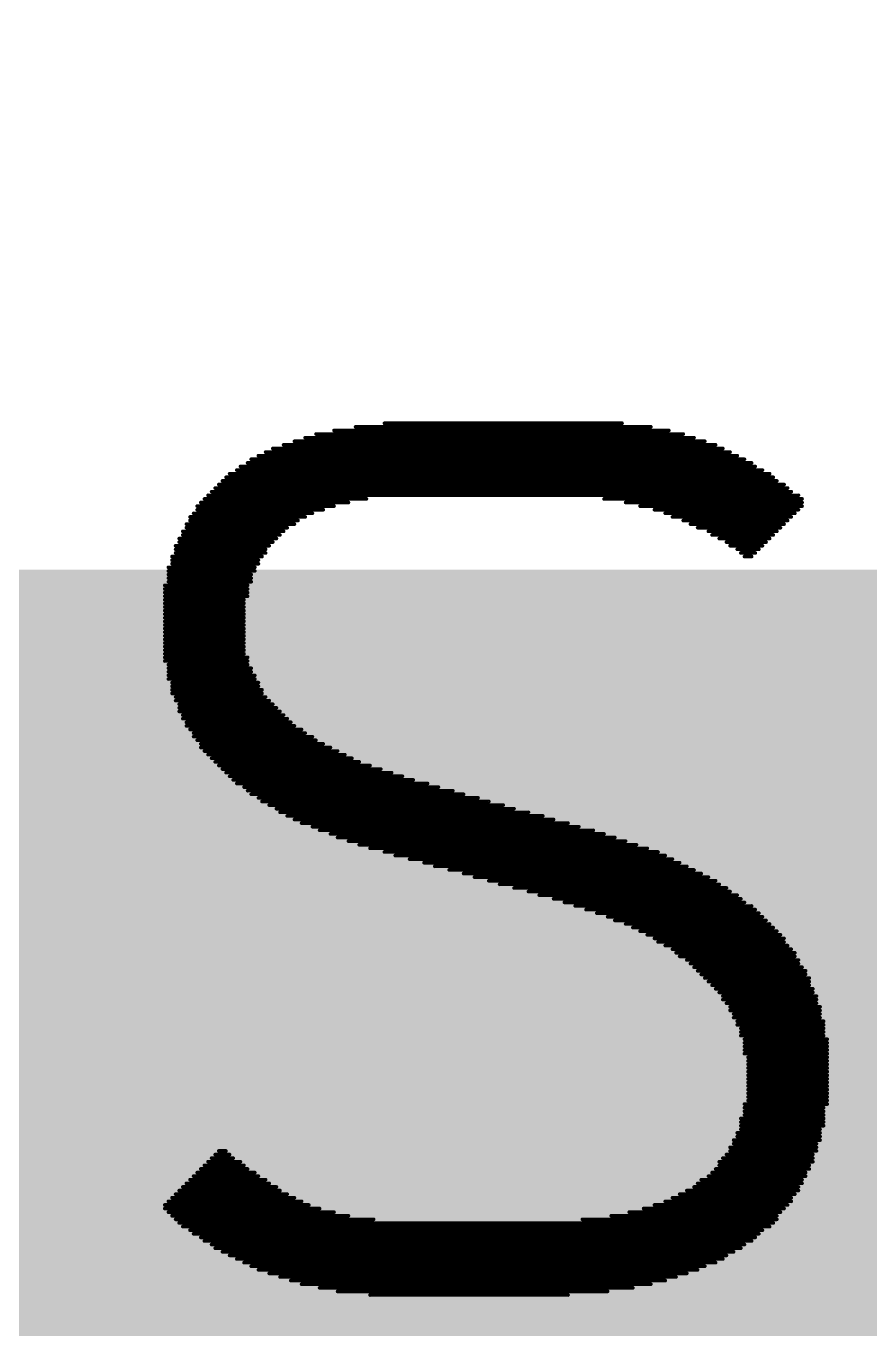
# Model space of a CAD drawing. Header units: millimetres. Extents: x 1.51 to 4.01, y 1.61 to 4.11.
# Drawn here: x 2.8484 to 2.9398, y 3.1715 to 3.3125 of the extents above; entities that cross this region are included whole.
import ezdxf

# ---------------------------------------------------------------- set-up
doc = ezdxf.new("R2010")
doc.units = ezdxf.units.MM
doc.header["$MEASUREMENT"] = 0
for name, color, linetype in [('BottomLayer', 5, 'Continuous'), ('InternalPlane1', 76, 'Continuous'), ('InternalPlane2', 16, 'Continuous'), ('Mechanical1', 6, 'Continuous'), ('Mechanical3', 76, 'Continuous'), ('TopLayer', 1, 'Continuous'), ('TopOverlay', 2, 'Continuous')]:
    doc.layers.add(name, color=color, linetype=linetype)

msp = doc.modelspace()

# ---------------------------------------------------------------- linework, layer by layer
at = {"layer": 'BottomLayer', "const_width": 0.05}
msp.add_lwpolyline([(2.95894, 3.98826, -0.315299), (3.88826, 3.05894)], format="xyb", dxfattribs=at)
at = {"layer": 'InternalPlane1', "const_width": 0.04}
msp.add_lwpolyline([(2.76, 4.09032, -0.414214), (3.99031, 2.86)], format="xyb", dxfattribs=at)
at = {"layer": 'InternalPlane2', "const_width": 0.04}
msp.add_lwpolyline([(2.76, 4.09032, -0.414214), (3.99031, 2.86)], format="xyb", dxfattribs=at)
at = {"layer": 'Mechanical1', "const_width": 0.01}
msp.add_lwpolyline([(3.99031, 2.86, 1), (1.52968, 2.86, 1)], format="xyb", close=True, dxfattribs=at)
at = {"layer": 'Mechanical3', "const_width": 0.03937}
msp.add_lwpolyline([(3.75606, 2.86, 1), (1.76394, 2.86, 1)], format="xyb", close=True, dxfattribs=at)
at = {"layer": 'TopLayer'}
msp.add_solid([(2.52378, 2.97811), (2.99622, 2.97811), (2.52378, 3.2537), (2.99622, 3.2537)], dxfattribs=at)
at = {"layer": 'TopOverlay', "const_width": 0.00039}
for points in [[(2.88719, 3.26954), (2.91293, 3.26954)], [(2.87978, 3.26837), (2.91956, 3.26837)], [(2.88173, 3.26876), (2.918, 3.26876)], [(2.88407, 3.26915), (2.91605, 3.26915)], [(2.8751, 3.26681), (2.92385, 3.26681)], [(2.87627, 3.2672), (2.92307, 3.2672)], [(2.87744, 3.26759), (2.9219, 3.26759)], [(2.87861, 3.26798), (2.92073, 3.26798)], [(2.87237, 3.26525), (2.92697, 3.26525)], [(2.87276, 3.26564), (2.92619, 3.26564)], [(2.87354, 3.26603), (2.92541, 3.26603)], [(2.87432, 3.26642), (2.92463, 3.26642)], [(2.87042, 3.26408), (2.92892, 3.26408)], [(2.8712, 3.26447), (2.92814, 3.26447)], [(2.87159, 3.26486), (2.92736, 3.26486)], [(2.86886, 3.26252), (2.93087, 3.26252)], [(2.86925, 3.26291), (2.93048, 3.26291)], [(2.86964, 3.2633), (2.9297, 3.2633)], [(2.87003, 3.26369), (2.92931, 3.26369)], [(2.86769, 3.26135), (2.88524, 3.26135)], [(2.86808, 3.26174), (2.93204, 3.26174)], [(2.86847, 3.26213), (2.93126, 3.26213)], [(2.91098, 3.26135), (2.93243, 3.26135)], [(2.86652, 3.25979), (2.87939, 3.25979)], [(2.86691, 3.26057), (2.88173, 3.26057)], [(2.86691, 3.26018), (2.88056, 3.26018)], [(2.8673, 3.26096), (2.88329, 3.26096)], [(2.91332, 3.26096), (2.93243, 3.26096)], [(2.91488, 3.26057), (2.93243, 3.26057)], [(2.91644, 3.26018), (2.93204, 3.26018)], [(2.91761, 3.25979), (2.93165, 3.25979)], [(2.86574, 3.25862), (2.87744, 3.25862)], [(2.86574, 3.25823), (2.87666, 3.25823)], [(2.86613, 3.2594), (2.87861, 3.2594)], [(2.86613, 3.25901), (2.87783, 3.25901)], [(2.91839, 3.2594), (2.93126, 3.2594)], [(2.91956, 3.25901), (2.93087, 3.25901)], [(2.92034, 3.25862), (2.93048, 3.25862)], [(2.92112, 3.25823), (2.93009, 3.25823)], [(2.86496, 3.25706), (2.87549, 3.25706)], [(2.86535, 3.25784), (2.87627, 3.25784)], [(2.86535, 3.25745), (2.87588, 3.25745)], [(2.92229, 3.25784), (2.9297, 3.25784)], [(2.92268, 3.25745), (2.92931, 3.25745)], [(2.92346, 3.25706), (2.92892, 3.25706)], [(2.86457, 3.25628), (2.87471, 3.25628)], [(2.86457, 3.25589), (2.87432, 3.25589)], [(2.86457, 3.2555), (2.87432, 3.2555)], [(2.86496, 3.25667), (2.8751, 3.25667)], [(2.92424, 3.25667), (2.92853, 3.25667)], [(2.92463, 3.25628), (2.92814, 3.25628)], [(2.92541, 3.25589), (2.92775, 3.25589)], [(2.9258, 3.2555), (2.92736, 3.2555)], [(2.86418, 3.25511), (2.87393, 3.25511)], [(2.86418, 3.25472), (2.87354, 3.25472)], [(2.86418, 3.25433), (2.87354, 3.25433)], [(2.92619, 3.25511), (2.92697, 3.25511)], [(2.86379, 3.25394), (2.87315, 3.25394)], [(2.86379, 3.25355), (2.87315, 3.25355)], [(2.86379, 3.25316), (2.87276, 3.25316)], [(2.86379, 3.25277), (2.87276, 3.25277)], [(2.8634, 3.25199), (2.87237, 3.25199)], [(2.8634, 3.2516), (2.87237, 3.2516)], [(2.8634, 3.25121), (2.87237, 3.25121)], [(2.86379, 3.25238), (2.87276, 3.25238)], [(2.8634, 3.25082), (2.87237, 3.25082)], [(2.8634, 3.25043), (2.87198, 3.25043)], [(2.8634, 3.25004), (2.87198, 3.25004)], [(2.8634, 3.24965), (2.87198, 3.24965)], [(2.8634, 3.24926), (2.87198, 3.24926)], [(2.8634, 3.24887), (2.87198, 3.24887)], [(2.8634, 3.24848), (2.87198, 3.24848)], [(2.8634, 3.24809), (2.87198, 3.24809)], [(2.8634, 3.2477), (2.87198, 3.2477)], [(2.8634, 3.24731), (2.87198, 3.24731)], [(2.8634, 3.24692), (2.87198, 3.24692)], [(2.8634, 3.24653), (2.87198, 3.24653)], [(2.8634, 3.24614), (2.87198, 3.24614)], [(2.8634, 3.24575), (2.87198, 3.24575)], [(2.8634, 3.24536), (2.87198, 3.24536)], [(2.8634, 3.24497), (2.87198, 3.24497)], [(2.8634, 3.24458), (2.87198, 3.24458)], [(2.8634, 3.24419), (2.87237, 3.24419)], [(2.8634, 3.2438), (2.87237, 3.2438)], [(2.86379, 3.24341), (2.87237, 3.24341)], [(2.86379, 3.24302), (2.87276, 3.24302)], [(2.86379, 3.24263), (2.87276, 3.24263)], [(2.86379, 3.24224), (2.87315, 3.24224)], [(2.86379, 3.24185), (2.87315, 3.24185)], [(2.86418, 3.24146), (2.87354, 3.24146)], [(2.86418, 3.24107), (2.87354, 3.24107)], [(2.86418, 3.24068), (2.87393, 3.24068)], [(2.86418, 3.24029), (2.87393, 3.24029)], [(2.86457, 3.2399), (2.87432, 3.2399)], [(2.86457, 3.23951), (2.87471, 3.23951)], [(2.86496, 3.23912), (2.8751, 3.23912)], [(2.86496, 3.23873), (2.87549, 3.23873)], [(2.86496, 3.23834), (2.87588, 3.23834)], [(2.86535, 3.23795), (2.87627, 3.23795)], [(2.86535, 3.23756), (2.87666, 3.23756)], [(2.86574, 3.23717), (2.87705, 3.23717)], [(2.86574, 3.23678), (2.87744, 3.23678)], [(2.86613, 3.23639), (2.87822, 3.23639)], [(2.86652, 3.236), (2.87861, 3.236)], [(2.86652, 3.23561), (2.87939, 3.23561)], [(2.86691, 3.23522), (2.87978, 3.23522)], [(2.8673, 3.23483), (2.88056, 3.23483)], [(2.8673, 3.23444), (2.88134, 3.23444)], [(2.86769, 3.23405), (2.88212, 3.23405)], [(2.86808, 3.23366), (2.8829, 3.23366)], [(2.86847, 3.23327), (2.88368, 3.23327)], [(2.86886, 3.23288), (2.88446, 3.23288)], [(2.86925, 3.23249), (2.88563, 3.23249)], [(2.86964, 3.2321), (2.8868, 3.2321)], [(2.87003, 3.23171), (2.88797, 3.23171)], [(2.87042, 3.23132), (2.88914, 3.23132)], [(2.87081, 3.23093), (2.89031, 3.23093)], [(2.8712, 3.23054), (2.89187, 3.23054)], [(2.87198, 3.23015), (2.89304, 3.23015)], [(2.87237, 3.22976), (2.8946, 3.22976)], [(2.87276, 3.22937), (2.89577, 3.22937)], [(2.87354, 3.22898), (2.89733, 3.22898)], [(2.87393, 3.22859), (2.8985, 3.22859)], [(2.87471, 3.2282), (2.90006, 3.2282)], [(2.87549, 3.22781), (2.90123, 3.22781)], [(2.87588, 3.22742), (2.90279, 3.22742)], [(2.87666, 3.22703), (2.90435, 3.22703)], [(2.87744, 3.22664), (2.90552, 3.22664)], [(2.87822, 3.22625), (2.90708, 3.22625)], [(2.87939, 3.22586), (2.90825, 3.22586)], [(2.88017, 3.22547), (2.90981, 3.22547)], [(2.88134, 3.22508), (2.91098, 3.22508)], [(2.88212, 3.22469), (2.91215, 3.22469)], [(2.88329, 3.2243), (2.91332, 3.2243)], [(2.88446, 3.22391), (2.91449, 3.22391)], [(2.88563, 3.22352), (2.91566, 3.22352)], [(2.88719, 3.22313), (2.91683, 3.22313)], [(2.88836, 3.22274), (2.91761, 3.22274)], [(2.88992, 3.22235), (2.91839, 3.22235)], [(2.89148, 3.22196), (2.91917, 3.22196)], [(2.89265, 3.22157), (2.91995, 3.22157)], [(2.89421, 3.22118), (2.92073, 3.22118)], [(2.89577, 3.22079), (2.92151, 3.22079)], [(2.89694, 3.2204), (2.92229, 3.2204)], [(2.8985, 3.22001), (2.92307, 3.22001)], [(2.89967, 3.21962), (2.92346, 3.21962)], [(2.90123, 3.21923), (2.92424, 3.21923)], [(2.90279, 3.21884), (2.92463, 3.21884)], [(2.90396, 3.21845), (2.92541, 3.21845)], [(2.90552, 3.21806), (2.9258, 3.21806)], [(2.90669, 3.21767), (2.92619, 3.21767)], [(2.90786, 3.21728), (2.92697, 3.21728)], [(2.90903, 3.21689), (2.92736, 3.21689)], [(2.9102, 3.2165), (2.92775, 3.2165)], [(2.91137, 3.21611), (2.92814, 3.21611)], [(2.91215, 3.21572), (2.92853, 3.21572)], [(2.91332, 3.21533), (2.92892, 3.21533)], [(2.9141, 3.21494), (2.92931, 3.21494)], [(2.91488, 3.21455), (2.9297, 3.21455)], [(2.91566, 3.21416), (2.93009, 3.21416)], [(2.91644, 3.21377), (2.93048, 3.21377)], [(2.91683, 3.21338), (2.93048, 3.21338)], [(2.91761, 3.21299), (2.93087, 3.21299)], [(2.91839, 3.2126), (2.93126, 3.2126)], [(2.91878, 3.21221), (2.93165, 3.21221)], [(2.91917, 3.21182), (2.93165, 3.21182)], [(2.91995, 3.21143), (2.93204, 3.21143)], [(2.92034, 3.21104), (2.93204, 3.21104)], [(2.92073, 3.21065), (2.93243, 3.21065)], [(2.92112, 3.21026), (2.93282, 3.21026)], [(2.92151, 3.20987), (2.93282, 3.20987)], [(2.9219, 3.20948), (2.93321, 3.20948)], [(2.92229, 3.20909), (2.93321, 3.20909)], [(2.92268, 3.2087), (2.93321, 3.2087)], [(2.92307, 3.20831), (2.9336, 3.20831)], [(2.92346, 3.20792), (2.9336, 3.20792)], [(2.92385, 3.20753), (2.93399, 3.20753)], [(2.92385, 3.20714), (2.93399, 3.20714)], [(2.92424, 3.20675), (2.93399, 3.20675)], [(2.92463, 3.20636), (2.93438, 3.20636)], [(2.92463, 3.20597), (2.93438, 3.20597)], [(2.92502, 3.20558), (2.93438, 3.20558)], [(2.92502, 3.20519), (2.93438, 3.20519)], [(2.92541, 3.2048), (2.93477, 3.2048)], [(2.92541, 3.20441), (2.93477, 3.20441)], [(2.9258, 3.20402), (2.93477, 3.20402)], [(2.9258, 3.20363), (2.93477, 3.20363)], [(2.9258, 3.20324), (2.93477, 3.20324)], [(2.92619, 3.20285), (2.93516, 3.20285)], [(2.92619, 3.20246), (2.93516, 3.20246)], [(2.92619, 3.20207), (2.93516, 3.20207)], [(2.92619, 3.20168), (2.93516, 3.20168)], [(2.92619, 3.20129), (2.93516, 3.20129)], [(2.92658, 3.2009), (2.93516, 3.2009)], [(2.92658, 3.20051), (2.93516, 3.20051)], [(2.92658, 3.20012), (2.93516, 3.20012)], [(2.92658, 3.19973), (2.93516, 3.19973)], [(2.92658, 3.19934), (2.93516, 3.19934)], [(2.92658, 3.19895), (2.93516, 3.19895)], [(2.92658, 3.19856), (2.93516, 3.19856)], [(2.92658, 3.19817), (2.93516, 3.19817)], [(2.92658, 3.19778), (2.93516, 3.19778)], [(2.92658, 3.19739), (2.93516, 3.19739)], [(2.92658, 3.197), (2.93516, 3.197)], [(2.92658, 3.19661), (2.93516, 3.19661)], [(2.92658, 3.19622), (2.93516, 3.19622)], [(2.92619, 3.19583), (2.93516, 3.19583)], [(2.92619, 3.19544), (2.93477, 3.19544)], [(2.92619, 3.19505), (2.93477, 3.19505)], [(2.9258, 3.19427), (2.93477, 3.19427)], [(2.9258, 3.19388), (2.93477, 3.19388)], [(2.9258, 3.19349), (2.93477, 3.19349)], [(2.92619, 3.19466), (2.93477, 3.19466)], [(2.92502, 3.19193), (2.93438, 3.19193)], [(2.92541, 3.19271), (2.93438, 3.19271)], [(2.92541, 3.19232), (2.93438, 3.19232)], [(2.9258, 3.1931), (2.93438, 3.1931)], [(2.86925, 3.19076), (2.87003, 3.19076)], [(2.92463, 3.19115), (2.93399, 3.19115)], [(2.92463, 3.19076), (2.93399, 3.19076)], [(2.92502, 3.19154), (2.93399, 3.19154)], [(2.86769, 3.1892), (2.87198, 3.1892)], [(2.86808, 3.18959), (2.87159, 3.18959)], [(2.86847, 3.18998), (2.87081, 3.18998)], [(2.86886, 3.19037), (2.87042, 3.19037)], [(2.92346, 3.18959), (2.9336, 3.18959)], [(2.92346, 3.1892), (2.93321, 3.1892)], [(2.92385, 3.18998), (2.9336, 3.18998)], [(2.92424, 3.19037), (2.9336, 3.19037)], [(2.86652, 3.18803), (2.87354, 3.18803)], [(2.86691, 3.18842), (2.87315, 3.18842)], [(2.8673, 3.18881), (2.87237, 3.18881)], [(2.92229, 3.18803), (2.93282, 3.18803)], [(2.92268, 3.18842), (2.93282, 3.18842)], [(2.92307, 3.18881), (2.93321, 3.18881)], [(2.86496, 3.18647), (2.87588, 3.18647)], [(2.86535, 3.18686), (2.87549, 3.18686)], [(2.86574, 3.18725), (2.87471, 3.18725)], [(2.86613, 3.18764), (2.87432, 3.18764)], [(2.91995, 3.18647), (2.93204, 3.18647)], [(2.92073, 3.18686), (2.93204, 3.18686)], [(2.92112, 3.18725), (2.93243, 3.18725)], [(2.92151, 3.18764), (2.93243, 3.18764)], [(2.8634, 3.18491), (2.879, 3.18491)], [(2.86379, 3.1853), (2.87822, 3.1853)], [(2.86418, 3.18569), (2.87744, 3.18569)], [(2.86457, 3.18608), (2.87666, 3.18608)], [(2.91644, 3.18491), (2.93087, 3.18491)], [(2.91761, 3.1853), (2.93126, 3.1853)], [(2.91839, 3.18569), (2.93126, 3.18569)], [(2.91917, 3.18608), (2.93165, 3.18608)], [(2.8634, 3.18452), (2.88017, 3.18452)], [(2.86379, 3.18413), (2.88173, 3.18413)], [(2.86418, 3.18374), (2.88329, 3.18374)], [(2.91176, 3.18374), (2.9297, 3.18374)], [(2.91371, 3.18413), (2.93009, 3.18413)], [(2.91527, 3.18452), (2.93048, 3.18452)], [(2.86457, 3.18335), (2.88602, 3.18335)], [(2.86496, 3.18296), (2.92931, 3.18296)], [(2.86535, 3.18257), (2.92892, 3.18257)], [(2.86613, 3.18218), (2.92814, 3.18218)], [(2.90864, 3.18335), (2.9297, 3.18335)], [(2.86652, 3.18179), (2.92775, 3.18179)], [(2.8673, 3.1814), (2.92736, 3.1814)], [(2.86769, 3.18101), (2.92697, 3.18101)], [(2.86847, 3.18062), (2.92619, 3.18062)], [(2.86886, 3.18023), (2.9258, 3.18023)], [(2.86964, 3.17984), (2.92502, 3.17984)], [(2.87042, 3.17945), (2.92424, 3.17945)], [(2.8712, 3.17906), (2.92385, 3.17906)], [(2.87198, 3.17867), (2.92307, 3.17867)], [(2.87276, 3.17828), (2.9219, 3.17828)], [(2.87354, 3.17789), (2.92112, 3.17789)], [(2.87471, 3.1775), (2.91995, 3.1775)], [(2.87588, 3.17711), (2.91878, 3.17711)], [(2.87705, 3.17672), (2.91761, 3.17672)], [(2.87822, 3.17633), (2.91605, 3.17633)], [(2.88017, 3.17594), (2.9141, 3.17594)], [(2.88212, 3.17555), (2.91137, 3.17555)], [(2.88563, 3.17516), (2.90708, 3.17516)]]:
    msp.add_lwpolyline(points, dxfattribs=at)
at = {"layer": 'TopOverlay', "const_width": 0.000195}
for points in [[(2.88709, 3.26954, 1), (2.88729, 3.26954, 1)], [(2.91283, 3.26954, 1), (2.91303, 3.26954, 1)], [(2.87968, 3.26837, 1), (2.87988, 3.26837, 1)], [(2.88163, 3.26876, 1), (2.88183, 3.26876, 1)], [(2.88397, 3.26915, 1), (2.88417, 3.26915, 1)], [(2.91595, 3.26915, 1), (2.91615, 3.26915, 1)], [(2.9179, 3.26876, 1), (2.9181, 3.26876, 1)], [(2.91946, 3.26837, 1), (2.91966, 3.26837, 1)], [(2.875, 3.26681, 1), (2.8752, 3.26681, 1)], [(2.87617, 3.2672, 1), (2.87637, 3.2672, 1)], [(2.87734, 3.26759, 1), (2.87754, 3.26759, 1)], [(2.87851, 3.26798, 1), (2.87871, 3.26798, 1)], [(2.92063, 3.26798, 1), (2.92083, 3.26798, 1)], [(2.9218, 3.26759, 1), (2.922, 3.26759, 1)], [(2.92297, 3.2672, 1), (2.92317, 3.2672, 1)], [(2.92375, 3.26681, 1), (2.92395, 3.26681, 1)], [(2.87227, 3.26525, 1), (2.87247, 3.26525, 1)], [(2.87266, 3.26564, 1), (2.87286, 3.26564, 1)], [(2.87344, 3.26603, 1), (2.87364, 3.26603, 1)], [(2.87422, 3.26642, 1), (2.87442, 3.26642, 1)], [(2.92453, 3.26642, 1), (2.92473, 3.26642, 1)], [(2.92531, 3.26603, 1), (2.92551, 3.26603, 1)], [(2.92609, 3.26564, 1), (2.92629, 3.26564, 1)], [(2.92687, 3.26525, 1), (2.92707, 3.26525, 1)], [(2.87032, 3.26408, 1), (2.87052, 3.26408, 1)], [(2.8711, 3.26447, 1), (2.8713, 3.26447, 1)], [(2.87149, 3.26486, 1), (2.87169, 3.26486, 1)], [(2.92726, 3.26486, 1), (2.92746, 3.26486, 1)], [(2.92804, 3.26447, 1), (2.92824, 3.26447, 1)], [(2.92882, 3.26408, 1), (2.92902, 3.26408, 1)], [(2.86876, 3.26252, 1), (2.86896, 3.26252, 1)], [(2.86915, 3.26291, 1), (2.86935, 3.26291, 1)], [(2.86954, 3.2633, 1), (2.86974, 3.2633, 1)], [(2.86993, 3.26369, 1), (2.87013, 3.26369, 1)], [(2.92921, 3.26369, 1), (2.92941, 3.26369, 1)], [(2.9296, 3.2633, 1), (2.9298, 3.2633, 1)], [(2.93038, 3.26291, 1), (2.93058, 3.26291, 1)], [(2.93077, 3.26252, 1), (2.93097, 3.26252, 1)], [(2.86759, 3.26135, 1), (2.86779, 3.26135, 1)], [(2.86798, 3.26174, 1), (2.86818, 3.26174, 1)], [(2.86837, 3.26213, 1), (2.86857, 3.26213, 1)], [(2.88514, 3.26135, 1), (2.88534, 3.26135, 1)], [(2.91088, 3.26135, 1), (2.91108, 3.26135, 1)], [(2.93116, 3.26213, 1), (2.93136, 3.26213, 1)], [(2.93194, 3.26174, 1), (2.93214, 3.26174, 1)], [(2.93233, 3.26135, 1), (2.93253, 3.26135, 1)], [(2.86642, 3.25979, 1), (2.86662, 3.25979, 1)], [(2.86681, 3.26057, 1), (2.86701, 3.26057, 1)], [(2.86681, 3.26018, 1), (2.86701, 3.26018, 1)], [(2.8672, 3.26096, 1), (2.8674, 3.26096, 1)], [(2.87929, 3.25979, 1), (2.87949, 3.25979, 1)], [(2.88046, 3.26018, 1), (2.88066, 3.26018, 1)], [(2.88163, 3.26057, 1), (2.88183, 3.26057, 1)], [(2.88319, 3.26096, 1), (2.88339, 3.26096, 1)], [(2.91322, 3.26096, 1), (2.91342, 3.26096, 1)], [(2.91478, 3.26057, 1), (2.91498, 3.26057, 1)], [(2.91634, 3.26018, 1), (2.91654, 3.26018, 1)], [(2.91751, 3.25979, 1), (2.91771, 3.25979, 1)], [(2.93155, 3.25979, 1), (2.93175, 3.25979, 1)], [(2.93194, 3.26018, 1), (2.93214, 3.26018, 1)], [(2.93233, 3.26096, 1), (2.93253, 3.26096, 1)], [(2.93233, 3.26057, 1), (2.93253, 3.26057, 1)], [(2.86564, 3.25862, 1), (2.86584, 3.25862, 1)], [(2.86564, 3.25823, 1), (2.86584, 3.25823, 1)], [(2.86603, 3.2594, 1), (2.86623, 3.2594, 1)], [(2.86603, 3.25901, 1), (2.86623, 3.25901, 1)], [(2.87656, 3.25823, 1), (2.87676, 3.25823, 1)], [(2.87734, 3.25862, 1), (2.87754, 3.25862, 1)], [(2.87773, 3.25901, 1), (2.87793, 3.25901, 1)], [(2.87851, 3.2594, 1), (2.87871, 3.2594, 1)], [(2.91829, 3.2594, 1), (2.91849, 3.2594, 1)], [(2.91946, 3.25901, 1), (2.91966, 3.25901, 1)], [(2.92024, 3.25862, 1), (2.92044, 3.25862, 1)], [(2.92102, 3.25823, 1), (2.92122, 3.25823, 1)], [(2.92999, 3.25823, 1), (2.93019, 3.25823, 1)], [(2.93038, 3.25862, 1), (2.93058, 3.25862, 1)], [(2.93077, 3.25901, 1), (2.93097, 3.25901, 1)], [(2.93116, 3.2594, 1), (2.93136, 3.2594, 1)], [(2.86486, 3.25706, 1), (2.86506, 3.25706, 1)], [(2.86525, 3.25784, 1), (2.86545, 3.25784, 1)], [(2.86525, 3.25745, 1), (2.86545, 3.25745, 1)], [(2.87539, 3.25706, 1), (2.87559, 3.25706, 1)], [(2.87578, 3.25745, 1), (2.87598, 3.25745, 1)], [(2.87617, 3.25784, 1), (2.87637, 3.25784, 1)], [(2.92219, 3.25784, 1), (2.92239, 3.25784, 1)], [(2.92258, 3.25745, 1), (2.92278, 3.25745, 1)], [(2.92336, 3.25706, 1), (2.92356, 3.25706, 1)], [(2.92882, 3.25706, 1), (2.92902, 3.25706, 1)], [(2.92921, 3.25745, 1), (2.92941, 3.25745, 1)], [(2.9296, 3.25784, 1), (2.9298, 3.25784, 1)], [(2.86447, 3.25628, 1), (2.86467, 3.25628, 1)], [(2.86447, 3.25589, 1), (2.86467, 3.25589, 1)], [(2.86447, 3.2555, 1), (2.86467, 3.2555, 1)], [(2.86486, 3.25667, 1), (2.86506, 3.25667, 1)], [(2.87422, 3.25589, 1), (2.87442, 3.25589, 1)], [(2.87422, 3.2555, 1), (2.87442, 3.2555, 1)], [(2.87461, 3.25628, 1), (2.87481, 3.25628, 1)], [(2.875, 3.25667, 1), (2.8752, 3.25667, 1)], [(2.92414, 3.25667, 1), (2.92434, 3.25667, 1)], [(2.92453, 3.25628, 1), (2.92473, 3.25628, 1)], [(2.92531, 3.25589, 1), (2.92551, 3.25589, 1)], [(2.9257, 3.2555, 1), (2.9259, 3.2555, 1)], [(2.92726, 3.2555, 1), (2.92746, 3.2555, 1)], [(2.92765, 3.25589, 1), (2.92785, 3.25589, 1)], [(2.92804, 3.25628, 1), (2.92824, 3.25628, 1)], [(2.92843, 3.25667, 1), (2.92863, 3.25667, 1)], [(2.86408, 3.25511, 1), (2.86428, 3.25511, 1)], [(2.86408, 3.25472, 1), (2.86428, 3.25472, 1)], [(2.86408, 3.25433, 1), (2.86428, 3.25433, 1)], [(2.87344, 3.25472, 1), (2.87364, 3.25472, 1)], [(2.87344, 3.25433, 1), (2.87364, 3.25433, 1)], [(2.87383, 3.25511, 1), (2.87403, 3.25511, 1)], [(2.92609, 3.25511, 1), (2.92629, 3.25511, 1)], [(2.92687, 3.25511, 1), (2.92707, 3.25511, 1)], [(2.86369, 3.25394, 1), (2.86389, 3.25394, 1)], [(2.86369, 3.25355, 1), (2.86389, 3.25355, 1)], [(2.86369, 3.25316, 1), (2.86389, 3.25316, 1)], [(2.86369, 3.25277, 1), (2.86389, 3.25277, 1)], [(2.87266, 3.25316, 1), (2.87286, 3.25316, 1)], [(2.87266, 3.25277, 1), (2.87286, 3.25277, 1)], [(2.87305, 3.25394, 1), (2.87325, 3.25394, 1)], [(2.87305, 3.25355, 1), (2.87325, 3.25355, 1)], [(2.8633, 3.25199, 1), (2.8635, 3.25199, 1)], [(2.8633, 3.2516, 1), (2.8635, 3.2516, 1)], [(2.8633, 3.25121, 1), (2.8635, 3.25121, 1)], [(2.86369, 3.25238, 1), (2.86389, 3.25238, 1)], [(2.87227, 3.25199, 1), (2.87247, 3.25199, 1)], [(2.87227, 3.2516, 1), (2.87247, 3.2516, 1)], [(2.87227, 3.25121, 1), (2.87247, 3.25121, 1)], [(2.87266, 3.25238, 1), (2.87286, 3.25238, 1)], [(2.8633, 3.25082, 1), (2.8635, 3.25082, 1)], [(2.8633, 3.25043, 1), (2.8635, 3.25043, 1)], [(2.8633, 3.25004, 1), (2.8635, 3.25004, 1)], [(2.87188, 3.25043, 1), (2.87208, 3.25043, 1)], [(2.87188, 3.25004, 1), (2.87208, 3.25004, 1)], [(2.87227, 3.25082, 1), (2.87247, 3.25082, 1)], [(2.8633, 3.24965, 1), (2.8635, 3.24965, 1)], [(2.8633, 3.24926, 1), (2.8635, 3.24926, 1)], [(2.8633, 3.24887, 1), (2.8635, 3.24887, 1)], [(2.8633, 3.24848, 1), (2.8635, 3.24848, 1)], [(2.87188, 3.24965, 1), (2.87208, 3.24965, 1)], [(2.87188, 3.24926, 1), (2.87208, 3.24926, 1)], [(2.87188, 3.24887, 1), (2.87208, 3.24887, 1)], [(2.87188, 3.24848, 1), (2.87208, 3.24848, 1)], [(2.8633, 3.24809, 1), (2.8635, 3.24809, 1)], [(2.8633, 3.2477, 1), (2.8635, 3.2477, 1)], [(2.8633, 3.24731, 1), (2.8635, 3.24731, 1)], [(2.8633, 3.24692, 1), (2.8635, 3.24692, 1)], [(2.87188, 3.24809, 1), (2.87208, 3.24809, 1)], [(2.87188, 3.2477, 1), (2.87208, 3.2477, 1)], [(2.87188, 3.24731, 1), (2.87208, 3.24731, 1)], [(2.87188, 3.24692, 1), (2.87208, 3.24692, 1)], [(2.8633, 3.24653, 1), (2.8635, 3.24653, 1)], [(2.8633, 3.24614, 1), (2.8635, 3.24614, 1)], [(2.8633, 3.24575, 1), (2.8635, 3.24575, 1)], [(2.87188, 3.24653, 1), (2.87208, 3.24653, 1)], [(2.87188, 3.24614, 1), (2.87208, 3.24614, 1)], [(2.87188, 3.24575, 1), (2.87208, 3.24575, 1)], [(2.8633, 3.24536, 1), (2.8635, 3.24536, 1)], [(2.8633, 3.24497, 1), (2.8635, 3.24497, 1)], [(2.8633, 3.24458, 1), (2.8635, 3.24458, 1)], [(2.8633, 3.24419, 1), (2.8635, 3.24419, 1)], [(2.87188, 3.24536, 1), (2.87208, 3.24536, 1)], [(2.87188, 3.24497, 1), (2.87208, 3.24497, 1)], [(2.87188, 3.24458, 1), (2.87208, 3.24458, 1)], [(2.87227, 3.24419, 1), (2.87247, 3.24419, 1)], [(2.8633, 3.2438, 1), (2.8635, 3.2438, 1)], [(2.86369, 3.24341, 1), (2.86389, 3.24341, 1)], [(2.86369, 3.24302, 1), (2.86389, 3.24302, 1)], [(2.87227, 3.2438, 1), (2.87247, 3.2438, 1)], [(2.87227, 3.24341, 1), (2.87247, 3.24341, 1)], [(2.87266, 3.24302, 1), (2.87286, 3.24302, 1)], [(2.86369, 3.24263, 1), (2.86389, 3.24263, 1)], [(2.86369, 3.24224, 1), (2.86389, 3.24224, 1)], [(2.86369, 3.24185, 1), (2.86389, 3.24185, 1)], [(2.86408, 3.24146, 1), (2.86428, 3.24146, 1)], [(2.87266, 3.24263, 1), (2.87286, 3.24263, 1)], [(2.87305, 3.24224, 1), (2.87325, 3.24224, 1)], [(2.87305, 3.24185, 1), (2.87325, 3.24185, 1)], [(2.87344, 3.24146, 1), (2.87364, 3.24146, 1)], [(2.86408, 3.24107, 1), (2.86428, 3.24107, 1)], [(2.86408, 3.24068, 1), (2.86428, 3.24068, 1)], [(2.86408, 3.24029, 1), (2.86428, 3.24029, 1)], [(2.86447, 3.2399, 1), (2.86467, 3.2399, 1)], [(2.87344, 3.24107, 1), (2.87364, 3.24107, 1)], [(2.87383, 3.24068, 1), (2.87403, 3.24068, 1)], [(2.87383, 3.24029, 1), (2.87403, 3.24029, 1)], [(2.87422, 3.2399, 1), (2.87442, 3.2399, 1)], [(2.86447, 3.23951, 1), (2.86467, 3.23951, 1)], [(2.86486, 3.23912, 1), (2.86506, 3.23912, 1)], [(2.86486, 3.23873, 1), (2.86506, 3.23873, 1)], [(2.87461, 3.23951, 1), (2.87481, 3.23951, 1)], [(2.875, 3.23912, 1), (2.8752, 3.23912, 1)], [(2.87539, 3.23873, 1), (2.87559, 3.23873, 1)], [(2.86486, 3.23834, 1), (2.86506, 3.23834, 1)], [(2.86525, 3.23795, 1), (2.86545, 3.23795, 1)], [(2.86525, 3.23756, 1), (2.86545, 3.23756, 1)], [(2.86564, 3.23717, 1), (2.86584, 3.23717, 1)], [(2.87578, 3.23834, 1), (2.87598, 3.23834, 1)], [(2.87617, 3.23795, 1), (2.87637, 3.23795, 1)], [(2.87656, 3.23756, 1), (2.87676, 3.23756, 1)], [(2.87695, 3.23717, 1), (2.87715, 3.23717, 1)], [(2.86564, 3.23678, 1), (2.86584, 3.23678, 1)], [(2.86603, 3.23639, 1), (2.86623, 3.23639, 1)], [(2.86642, 3.236, 1), (2.86662, 3.236, 1)], [(2.87734, 3.23678, 1), (2.87754, 3.23678, 1)], [(2.87812, 3.23639, 1), (2.87832, 3.23639, 1)], [(2.87851, 3.236, 1), (2.87871, 3.236, 1)], [(2.86642, 3.23561, 1), (2.86662, 3.23561, 1)], [(2.86681, 3.23522, 1), (2.86701, 3.23522, 1)], [(2.8672, 3.23483, 1), (2.8674, 3.23483, 1)], [(2.8672, 3.23444, 1), (2.8674, 3.23444, 1)], [(2.87929, 3.23561, 1), (2.87949, 3.23561, 1)], [(2.87968, 3.23522, 1), (2.87988, 3.23522, 1)], [(2.88046, 3.23483, 1), (2.88066, 3.23483, 1)], [(2.88124, 3.23444, 1), (2.88144, 3.23444, 1)], [(2.86759, 3.23405, 1), (2.86779, 3.23405, 1)], [(2.86798, 3.23366, 1), (2.86818, 3.23366, 1)], [(2.86837, 3.23327, 1), (2.86857, 3.23327, 1)], [(2.86876, 3.23288, 1), (2.86896, 3.23288, 1)], [(2.88202, 3.23405, 1), (2.88222, 3.23405, 1)], [(2.8828, 3.23366, 1), (2.883, 3.23366, 1)], [(2.88358, 3.23327, 1), (2.88378, 3.23327, 1)], [(2.88436, 3.23288, 1), (2.88456, 3.23288, 1)], [(2.86915, 3.23249, 1), (2.86935, 3.23249, 1)], [(2.86954, 3.2321, 1), (2.86974, 3.2321, 1)], [(2.86993, 3.23171, 1), (2.87013, 3.23171, 1)], [(2.88553, 3.23249, 1), (2.88573, 3.23249, 1)], [(2.8867, 3.2321, 1), (2.8869, 3.2321, 1)], [(2.88787, 3.23171, 1), (2.88807, 3.23171, 1)], [(2.87032, 3.23132, 1), (2.87052, 3.23132, 1)], [(2.87071, 3.23093, 1), (2.87091, 3.23093, 1)], [(2.8711, 3.23054, 1), (2.8713, 3.23054, 1)], [(2.87188, 3.23015, 1), (2.87208, 3.23015, 1)], [(2.88904, 3.23132, 1), (2.88924, 3.23132, 1)], [(2.89021, 3.23093, 1), (2.89041, 3.23093, 1)], [(2.89177, 3.23054, 1), (2.89197, 3.23054, 1)], [(2.89294, 3.23015, 1), (2.89314, 3.23015, 1)], [(2.87227, 3.22976, 1), (2.87247, 3.22976, 1)], [(2.87266, 3.22937, 1), (2.87286, 3.22937, 1)], [(2.87344, 3.22898, 1), (2.87364, 3.22898, 1)], [(2.87383, 3.22859, 1), (2.87403, 3.22859, 1)], [(2.8945, 3.22976, 1), (2.8947, 3.22976, 1)], [(2.89567, 3.22937, 1), (2.89587, 3.22937, 1)], [(2.89723, 3.22898, 1), (2.89743, 3.22898, 1)], [(2.8984, 3.22859, 1), (2.8986, 3.22859, 1)], [(2.87461, 3.2282, 1), (2.87481, 3.2282, 1)], [(2.87539, 3.22781, 1), (2.87559, 3.22781, 1)], [(2.87578, 3.22742, 1), (2.87598, 3.22742, 1)], [(2.89996, 3.2282, 1), (2.90016, 3.2282, 1)], [(2.90113, 3.22781, 1), (2.90133, 3.22781, 1)], [(2.90269, 3.22742, 1), (2.90289, 3.22742, 1)], [(2.87656, 3.22703, 1), (2.87676, 3.22703, 1)], [(2.87734, 3.22664, 1), (2.87754, 3.22664, 1)], [(2.87812, 3.22625, 1), (2.87832, 3.22625, 1)], [(2.87929, 3.22586, 1), (2.87949, 3.22586, 1)], [(2.90425, 3.22703, 1), (2.90445, 3.22703, 1)], [(2.90542, 3.22664, 1), (2.90562, 3.22664, 1)], [(2.90698, 3.22625, 1), (2.90718, 3.22625, 1)], [(2.90815, 3.22586, 1), (2.90835, 3.22586, 1)], [(2.88007, 3.22547, 1), (2.88027, 3.22547, 1)], [(2.88124, 3.22508, 1), (2.88144, 3.22508, 1)], [(2.88202, 3.22469, 1), (2.88222, 3.22469, 1)], [(2.90971, 3.22547, 1), (2.90991, 3.22547, 1)], [(2.91088, 3.22508, 1), (2.91108, 3.22508, 1)], [(2.91205, 3.22469, 1), (2.91225, 3.22469, 1)], [(2.88319, 3.2243, 1), (2.88339, 3.2243, 1)], [(2.88436, 3.22391, 1), (2.88456, 3.22391, 1)], [(2.88553, 3.22352, 1), (2.88573, 3.22352, 1)], [(2.88709, 3.22313, 1), (2.88729, 3.22313, 1)], [(2.91322, 3.2243, 1), (2.91342, 3.2243, 1)], [(2.91439, 3.22391, 1), (2.91459, 3.22391, 1)], [(2.91556, 3.22352, 1), (2.91576, 3.22352, 1)], [(2.91673, 3.22313, 1), (2.91693, 3.22313, 1)], [(2.88826, 3.22274, 1), (2.88846, 3.22274, 1)], [(2.88982, 3.22235, 1), (2.89002, 3.22235, 1)], [(2.89138, 3.22196, 1), (2.89158, 3.22196, 1)], [(2.89255, 3.22157, 1), (2.89275, 3.22157, 1)], [(2.91751, 3.22274, 1), (2.91771, 3.22274, 1)], [(2.91829, 3.22235, 1), (2.91849, 3.22235, 1)], [(2.91907, 3.22196, 1), (2.91927, 3.22196, 1)], [(2.91985, 3.22157, 1), (2.92005, 3.22157, 1)], [(2.89411, 3.22118, 1), (2.89431, 3.22118, 1)], [(2.89567, 3.22079, 1), (2.89587, 3.22079, 1)], [(2.89684, 3.2204, 1), (2.89704, 3.2204, 1)], [(2.92063, 3.22118, 1), (2.92083, 3.22118, 1)], [(2.92141, 3.22079, 1), (2.92161, 3.22079, 1)], [(2.92219, 3.2204, 1), (2.92239, 3.2204, 1)], [(2.8984, 3.22001, 1), (2.8986, 3.22001, 1)], [(2.89957, 3.21962, 1), (2.89977, 3.21962, 1)], [(2.90113, 3.21923, 1), (2.90133, 3.21923, 1)], [(2.90269, 3.21884, 1), (2.90289, 3.21884, 1)], [(2.92297, 3.22001, 1), (2.92317, 3.22001, 1)], [(2.92336, 3.21962, 1), (2.92356, 3.21962, 1)], [(2.92414, 3.21923, 1), (2.92434, 3.21923, 1)], [(2.92453, 3.21884, 1), (2.92473, 3.21884, 1)], [(2.90386, 3.21845, 1), (2.90406, 3.21845, 1)], [(2.90542, 3.21806, 1), (2.90562, 3.21806, 1)], [(2.90659, 3.21767, 1), (2.90679, 3.21767, 1)], [(2.90776, 3.21728, 1), (2.90796, 3.21728, 1)], [(2.92531, 3.21845, 1), (2.92551, 3.21845, 1)], [(2.9257, 3.21806, 1), (2.9259, 3.21806, 1)], [(2.92609, 3.21767, 1), (2.92629, 3.21767, 1)], [(2.92687, 3.21728, 1), (2.92707, 3.21728, 1)], [(2.90893, 3.21689, 1), (2.90913, 3.21689, 1)], [(2.9101, 3.2165, 1), (2.9103, 3.2165, 1)], [(2.91127, 3.21611, 1), (2.91147, 3.21611, 1)], [(2.92726, 3.21689, 1), (2.92746, 3.21689, 1)], [(2.92765, 3.2165, 1), (2.92785, 3.2165, 1)], [(2.92804, 3.21611, 1), (2.92824, 3.21611, 1)], [(2.91205, 3.21572, 1), (2.91225, 3.21572, 1)], [(2.91322, 3.21533, 1), (2.91342, 3.21533, 1)], [(2.914, 3.21494, 1), (2.9142, 3.21494, 1)], [(2.91478, 3.21455, 1), (2.91498, 3.21455, 1)], [(2.92843, 3.21572, 1), (2.92863, 3.21572, 1)], [(2.92882, 3.21533, 1), (2.92902, 3.21533, 1)], [(2.92921, 3.21494, 1), (2.92941, 3.21494, 1)], [(2.9296, 3.21455, 1), (2.9298, 3.21455, 1)], [(2.91556, 3.21416, 1), (2.91576, 3.21416, 1)], [(2.91634, 3.21377, 1), (2.91654, 3.21377, 1)], [(2.91673, 3.21338, 1), (2.91693, 3.21338, 1)], [(2.92999, 3.21416, 1), (2.93019, 3.21416, 1)], [(2.93038, 3.21377, 1), (2.93058, 3.21377, 1)], [(2.93038, 3.21338, 1), (2.93058, 3.21338, 1)], [(2.91751, 3.21299, 1), (2.91771, 3.21299, 1)], [(2.91829, 3.2126, 1), (2.91849, 3.2126, 1)], [(2.91868, 3.21221, 1), (2.91888, 3.21221, 1)], [(2.91907, 3.21182, 1), (2.91927, 3.21182, 1)], [(2.93077, 3.21299, 1), (2.93097, 3.21299, 1)], [(2.93116, 3.2126, 1), (2.93136, 3.2126, 1)], [(2.93155, 3.21221, 1), (2.93175, 3.21221, 1)], [(2.93155, 3.21182, 1), (2.93175, 3.21182, 1)], [(2.91985, 3.21143, 1), (2.92005, 3.21143, 1)], [(2.92024, 3.21104, 1), (2.92044, 3.21104, 1)], [(2.92063, 3.21065, 1), (2.92083, 3.21065, 1)], [(2.92102, 3.21026, 1), (2.92122, 3.21026, 1)], [(2.93194, 3.21143, 1), (2.93214, 3.21143, 1)], [(2.93194, 3.21104, 1), (2.93214, 3.21104, 1)], [(2.93233, 3.21065, 1), (2.93253, 3.21065, 1)], [(2.93272, 3.21026, 1), (2.93292, 3.21026, 1)], [(2.92141, 3.20987, 1), (2.92161, 3.20987, 1)], [(2.9218, 3.20948, 1), (2.922, 3.20948, 1)], [(2.92219, 3.20909, 1), (2.92239, 3.20909, 1)], [(2.93272, 3.20987, 1), (2.93292, 3.20987, 1)], [(2.93311, 3.20948, 1), (2.93331, 3.20948, 1)], [(2.93311, 3.20909, 1), (2.93331, 3.20909, 1)], [(2.92258, 3.2087, 1), (2.92278, 3.2087, 1)], [(2.92297, 3.20831, 1), (2.92317, 3.20831, 1)], [(2.92336, 3.20792, 1), (2.92356, 3.20792, 1)], [(2.92375, 3.20753, 1), (2.92395, 3.20753, 1)], [(2.93311, 3.2087, 1), (2.93331, 3.2087, 1)], [(2.9335, 3.20831, 1), (2.9337, 3.20831, 1)], [(2.9335, 3.20792, 1), (2.9337, 3.20792, 1)], [(2.93389, 3.20753, 1), (2.93409, 3.20753, 1)], [(2.92375, 3.20714, 1), (2.92395, 3.20714, 1)], [(2.92414, 3.20675, 1), (2.92434, 3.20675, 1)], [(2.92453, 3.20636, 1), (2.92473, 3.20636, 1)], [(2.93389, 3.20714, 1), (2.93409, 3.20714, 1)], [(2.93389, 3.20675, 1), (2.93409, 3.20675, 1)], [(2.93428, 3.20636, 1), (2.93448, 3.20636, 1)], [(2.92453, 3.20597, 1), (2.92473, 3.20597, 1)], [(2.92492, 3.20558, 1), (2.92512, 3.20558, 1)], [(2.92492, 3.20519, 1), (2.92512, 3.20519, 1)], [(2.92531, 3.2048, 1), (2.92551, 3.2048, 1)], [(2.93428, 3.20597, 1), (2.93448, 3.20597, 1)], [(2.93428, 3.20558, 1), (2.93448, 3.20558, 1)], [(2.93428, 3.20519, 1), (2.93448, 3.20519, 1)], [(2.93467, 3.2048, 1), (2.93487, 3.2048, 1)], [(2.92531, 3.20441, 1), (2.92551, 3.20441, 1)], [(2.9257, 3.20402, 1), (2.9259, 3.20402, 1)], [(2.9257, 3.20363, 1), (2.9259, 3.20363, 1)], [(2.9257, 3.20324, 1), (2.9259, 3.20324, 1)], [(2.93467, 3.20441, 1), (2.93487, 3.20441, 1)], [(2.93467, 3.20402, 1), (2.93487, 3.20402, 1)], [(2.93467, 3.20363, 1), (2.93487, 3.20363, 1)], [(2.93467, 3.20324, 1), (2.93487, 3.20324, 1)], [(2.92609, 3.20285, 1), (2.92629, 3.20285, 1)], [(2.92609, 3.20246, 1), (2.92629, 3.20246, 1)], [(2.92609, 3.20207, 1), (2.92629, 3.20207, 1)], [(2.93506, 3.20285, 1), (2.93526, 3.20285, 1)], [(2.93506, 3.20246, 1), (2.93526, 3.20246, 1)], [(2.93506, 3.20207, 1), (2.93526, 3.20207, 1)], [(2.92609, 3.20168, 1), (2.92629, 3.20168, 1)], [(2.92609, 3.20129, 1), (2.92629, 3.20129, 1)], [(2.92648, 3.2009, 1), (2.92668, 3.2009, 1)], [(2.92648, 3.20051, 1), (2.92668, 3.20051, 1)], [(2.93506, 3.20168, 1), (2.93526, 3.20168, 1)], [(2.93506, 3.20129, 1), (2.93526, 3.20129, 1)], [(2.93506, 3.2009, 1), (2.93526, 3.2009, 1)], [(2.93506, 3.20051, 1), (2.93526, 3.20051, 1)], [(2.92648, 3.20012, 1), (2.92668, 3.20012, 1)], [(2.92648, 3.19973, 1), (2.92668, 3.19973, 1)], [(2.92648, 3.19934, 1), (2.92668, 3.19934, 1)], [(2.92648, 3.19895, 1), (2.92668, 3.19895, 1)], [(2.93506, 3.20012, 1), (2.93526, 3.20012, 1)], [(2.93506, 3.19973, 1), (2.93526, 3.19973, 1)], [(2.93506, 3.19934, 1), (2.93526, 3.19934, 1)], [(2.93506, 3.19895, 1), (2.93526, 3.19895, 1)], [(2.92648, 3.19856, 1), (2.92668, 3.19856, 1)], [(2.92648, 3.19817, 1), (2.92668, 3.19817, 1)], [(2.92648, 3.19778, 1), (2.92668, 3.19778, 1)], [(2.93506, 3.19856, 1), (2.93526, 3.19856, 1)], [(2.93506, 3.19817, 1), (2.93526, 3.19817, 1)], [(2.93506, 3.19778, 1), (2.93526, 3.19778, 1)], [(2.92648, 3.19739, 1), (2.92668, 3.19739, 1)], [(2.92648, 3.197, 1), (2.92668, 3.197, 1)], [(2.92648, 3.19661, 1), (2.92668, 3.19661, 1)], [(2.92648, 3.19622, 1), (2.92668, 3.19622, 1)], [(2.93506, 3.19739, 1), (2.93526, 3.19739, 1)], [(2.93506, 3.197, 1), (2.93526, 3.197, 1)], [(2.93506, 3.19661, 1), (2.93526, 3.19661, 1)], [(2.93506, 3.19622, 1), (2.93526, 3.19622, 1)], [(2.92609, 3.19583, 1), (2.92629, 3.19583, 1)], [(2.92609, 3.19544, 1), (2.92629, 3.19544, 1)], [(2.92609, 3.19505, 1), (2.92629, 3.19505, 1)], [(2.93467, 3.19544, 1), (2.93487, 3.19544, 1)], [(2.93467, 3.19505, 1), (2.93487, 3.19505, 1)], [(2.93506, 3.19583, 1), (2.93526, 3.19583, 1)], [(2.9257, 3.19427, 1), (2.9259, 3.19427, 1)], [(2.9257, 3.19388, 1), (2.9259, 3.19388, 1)], [(2.9257, 3.19349, 1), (2.9259, 3.19349, 1)], [(2.92609, 3.19466, 1), (2.92629, 3.19466, 1)], [(2.93467, 3.19466, 1), (2.93487, 3.19466, 1)], [(2.93467, 3.19427, 1), (2.93487, 3.19427, 1)], [(2.93467, 3.19388, 1), (2.93487, 3.19388, 1)], [(2.93467, 3.19349, 1), (2.93487, 3.19349, 1)], [(2.92492, 3.19193, 1), (2.92512, 3.19193, 1)], [(2.92531, 3.19271, 1), (2.92551, 3.19271, 1)], [(2.92531, 3.19232, 1), (2.92551, 3.19232, 1)], [(2.9257, 3.1931, 1), (2.9259, 3.1931, 1)], [(2.93428, 3.1931, 1), (2.93448, 3.1931, 1)], [(2.93428, 3.19271, 1), (2.93448, 3.19271, 1)], [(2.93428, 3.19232, 1), (2.93448, 3.19232, 1)], [(2.93428, 3.19193, 1), (2.93448, 3.19193, 1)], [(2.86915, 3.19076, 1), (2.86935, 3.19076, 1)], [(2.86993, 3.19076, 1), (2.87013, 3.19076, 1)], [(2.92453, 3.19115, 1), (2.92473, 3.19115, 1)], [(2.92453, 3.19076, 1), (2.92473, 3.19076, 1)], [(2.92492, 3.19154, 1), (2.92512, 3.19154, 1)], [(2.93389, 3.19154, 1), (2.93409, 3.19154, 1)], [(2.93389, 3.19115, 1), (2.93409, 3.19115, 1)], [(2.93389, 3.19076, 1), (2.93409, 3.19076, 1)], [(2.86759, 3.1892, 1), (2.86779, 3.1892, 1)], [(2.86798, 3.18959, 1), (2.86818, 3.18959, 1)], [(2.86837, 3.18998, 1), (2.86857, 3.18998, 1)], [(2.86876, 3.19037, 1), (2.86896, 3.19037, 1)], [(2.87032, 3.19037, 1), (2.87052, 3.19037, 1)], [(2.87071, 3.18998, 1), (2.87091, 3.18998, 1)], [(2.87149, 3.18959, 1), (2.87169, 3.18959, 1)], [(2.87188, 3.1892, 1), (2.87208, 3.1892, 1)], [(2.92336, 3.18959, 1), (2.92356, 3.18959, 1)], [(2.92336, 3.1892, 1), (2.92356, 3.1892, 1)], [(2.92375, 3.18998, 1), (2.92395, 3.18998, 1)], [(2.92414, 3.19037, 1), (2.92434, 3.19037, 1)], [(2.93311, 3.1892, 1), (2.93331, 3.1892, 1)], [(2.9335, 3.19037, 1), (2.9337, 3.19037, 1)], [(2.9335, 3.18998, 1), (2.9337, 3.18998, 1)], [(2.9335, 3.18959, 1), (2.9337, 3.18959, 1)], [(2.86642, 3.18803, 1), (2.86662, 3.18803, 1)], [(2.86681, 3.18842, 1), (2.86701, 3.18842, 1)], [(2.8672, 3.18881, 1), (2.8674, 3.18881, 1)], [(2.87227, 3.18881, 1), (2.87247, 3.18881, 1)], [(2.87305, 3.18842, 1), (2.87325, 3.18842, 1)], [(2.87344, 3.18803, 1), (2.87364, 3.18803, 1)], [(2.92219, 3.18803, 1), (2.92239, 3.18803, 1)], [(2.92258, 3.18842, 1), (2.92278, 3.18842, 1)], [(2.92297, 3.18881, 1), (2.92317, 3.18881, 1)], [(2.93272, 3.18842, 1), (2.93292, 3.18842, 1)], [(2.93272, 3.18803, 1), (2.93292, 3.18803, 1)], [(2.93311, 3.18881, 1), (2.93331, 3.18881, 1)], [(2.86486, 3.18647, 1), (2.86506, 3.18647, 1)], [(2.86525, 3.18686, 1), (2.86545, 3.18686, 1)], [(2.86564, 3.18725, 1), (2.86584, 3.18725, 1)], [(2.86603, 3.18764, 1), (2.86623, 3.18764, 1)], [(2.87422, 3.18764, 1), (2.87442, 3.18764, 1)], [(2.87461, 3.18725, 1), (2.87481, 3.18725, 1)], [(2.87539, 3.18686, 1), (2.87559, 3.18686, 1)], [(2.87578, 3.18647, 1), (2.87598, 3.18647, 1)], [(2.91985, 3.18647, 1), (2.92005, 3.18647, 1)], [(2.92063, 3.18686, 1), (2.92083, 3.18686, 1)], [(2.92102, 3.18725, 1), (2.92122, 3.18725, 1)], [(2.92141, 3.18764, 1), (2.92161, 3.18764, 1)], [(2.93194, 3.18686, 1), (2.93214, 3.18686, 1)], [(2.93194, 3.18647, 1), (2.93214, 3.18647, 1)], [(2.93233, 3.18764, 1), (2.93253, 3.18764, 1)], [(2.93233, 3.18725, 1), (2.93253, 3.18725, 1)], [(2.8633, 3.18491, 1), (2.8635, 3.18491, 1)], [(2.86369, 3.1853, 1), (2.86389, 3.1853, 1)], [(2.86408, 3.18569, 1), (2.86428, 3.18569, 1)], [(2.86447, 3.18608, 1), (2.86467, 3.18608, 1)], [(2.87656, 3.18608, 1), (2.87676, 3.18608, 1)], [(2.87734, 3.18569, 1), (2.87754, 3.18569, 1)], [(2.87812, 3.1853, 1), (2.87832, 3.1853, 1)], [(2.8789, 3.18491, 1), (2.8791, 3.18491, 1)], [(2.91634, 3.18491, 1), (2.91654, 3.18491, 1)], [(2.91751, 3.1853, 1), (2.91771, 3.1853, 1)], [(2.91829, 3.18569, 1), (2.91849, 3.18569, 1)], [(2.91907, 3.18608, 1), (2.91927, 3.18608, 1)], [(2.93077, 3.18491, 1), (2.93097, 3.18491, 1)], [(2.93116, 3.18569, 1), (2.93136, 3.18569, 1)], [(2.93116, 3.1853, 1), (2.93136, 3.1853, 1)], [(2.93155, 3.18608, 1), (2.93175, 3.18608, 1)], [(2.8633, 3.18452, 1), (2.8635, 3.18452, 1)], [(2.86369, 3.18413, 1), (2.86389, 3.18413, 1)], [(2.86408, 3.18374, 1), (2.86428, 3.18374, 1)], [(2.88007, 3.18452, 1), (2.88027, 3.18452, 1)], [(2.88163, 3.18413, 1), (2.88183, 3.18413, 1)], [(2.88319, 3.18374, 1), (2.88339, 3.18374, 1)], [(2.91166, 3.18374, 1), (2.91186, 3.18374, 1)], [(2.91361, 3.18413, 1), (2.91381, 3.18413, 1)], [(2.91517, 3.18452, 1), (2.91537, 3.18452, 1)], [(2.9296, 3.18374, 1), (2.9298, 3.18374, 1)], [(2.92999, 3.18413, 1), (2.93019, 3.18413, 1)], [(2.93038, 3.18452, 1), (2.93058, 3.18452, 1)], [(2.86447, 3.18335, 1), (2.86467, 3.18335, 1)], [(2.86486, 3.18296, 1), (2.86506, 3.18296, 1)], [(2.86525, 3.18257, 1), (2.86545, 3.18257, 1)], [(2.86603, 3.18218, 1), (2.86623, 3.18218, 1)], [(2.88592, 3.18335, 1), (2.88612, 3.18335, 1)], [(2.90854, 3.18335, 1), (2.90874, 3.18335, 1)], [(2.92804, 3.18218, 1), (2.92824, 3.18218, 1)], [(2.92882, 3.18257, 1), (2.92902, 3.18257, 1)], [(2.92921, 3.18296, 1), (2.92941, 3.18296, 1)], [(2.9296, 3.18335, 1), (2.9298, 3.18335, 1)], [(2.86642, 3.18179, 1), (2.86662, 3.18179, 1)], [(2.8672, 3.1814, 1), (2.8674, 3.1814, 1)], [(2.86759, 3.18101, 1), (2.86779, 3.18101, 1)], [(2.86837, 3.18062, 1), (2.86857, 3.18062, 1)], [(2.92609, 3.18062, 1), (2.92629, 3.18062, 1)], [(2.92687, 3.18101, 1), (2.92707, 3.18101, 1)], [(2.92726, 3.1814, 1), (2.92746, 3.1814, 1)], [(2.92765, 3.18179, 1), (2.92785, 3.18179, 1)], [(2.86876, 3.18023, 1), (2.86896, 3.18023, 1)], [(2.86954, 3.17984, 1), (2.86974, 3.17984, 1)], [(2.87032, 3.17945, 1), (2.87052, 3.17945, 1)], [(2.92414, 3.17945, 1), (2.92434, 3.17945, 1)], [(2.92492, 3.17984, 1), (2.92512, 3.17984, 1)], [(2.9257, 3.18023, 1), (2.9259, 3.18023, 1)], [(2.8711, 3.17906, 1), (2.8713, 3.17906, 1)], [(2.87188, 3.17867, 1), (2.87208, 3.17867, 1)], [(2.87266, 3.17828, 1), (2.87286, 3.17828, 1)], [(2.87344, 3.17789, 1), (2.87364, 3.17789, 1)], [(2.92102, 3.17789, 1), (2.92122, 3.17789, 1)], [(2.9218, 3.17828, 1), (2.922, 3.17828, 1)], [(2.92297, 3.17867, 1), (2.92317, 3.17867, 1)], [(2.92375, 3.17906, 1), (2.92395, 3.17906, 1)], [(2.87461, 3.1775, 1), (2.87481, 3.1775, 1)], [(2.87578, 3.17711, 1), (2.87598, 3.17711, 1)], [(2.87695, 3.17672, 1), (2.87715, 3.17672, 1)], [(2.91751, 3.17672, 1), (2.91771, 3.17672, 1)], [(2.91868, 3.17711, 1), (2.91888, 3.17711, 1)], [(2.91985, 3.1775, 1), (2.92005, 3.1775, 1)], [(2.87812, 3.17633, 1), (2.87832, 3.17633, 1)], [(2.88007, 3.17594, 1), (2.88027, 3.17594, 1)], [(2.88202, 3.17555, 1), (2.88222, 3.17555, 1)], [(2.88553, 3.17516, 1), (2.88573, 3.17516, 1)], [(2.90698, 3.17516, 1), (2.90718, 3.17516, 1)], [(2.91127, 3.17555, 1), (2.91147, 3.17555, 1)], [(2.914, 3.17594, 1), (2.9142, 3.17594, 1)], [(2.91595, 3.17633, 1), (2.91615, 3.17633, 1)]]:
    msp.add_lwpolyline(points, format="xyb", close=True, dxfattribs=at)

doc.saveas('drawing.dxf')
